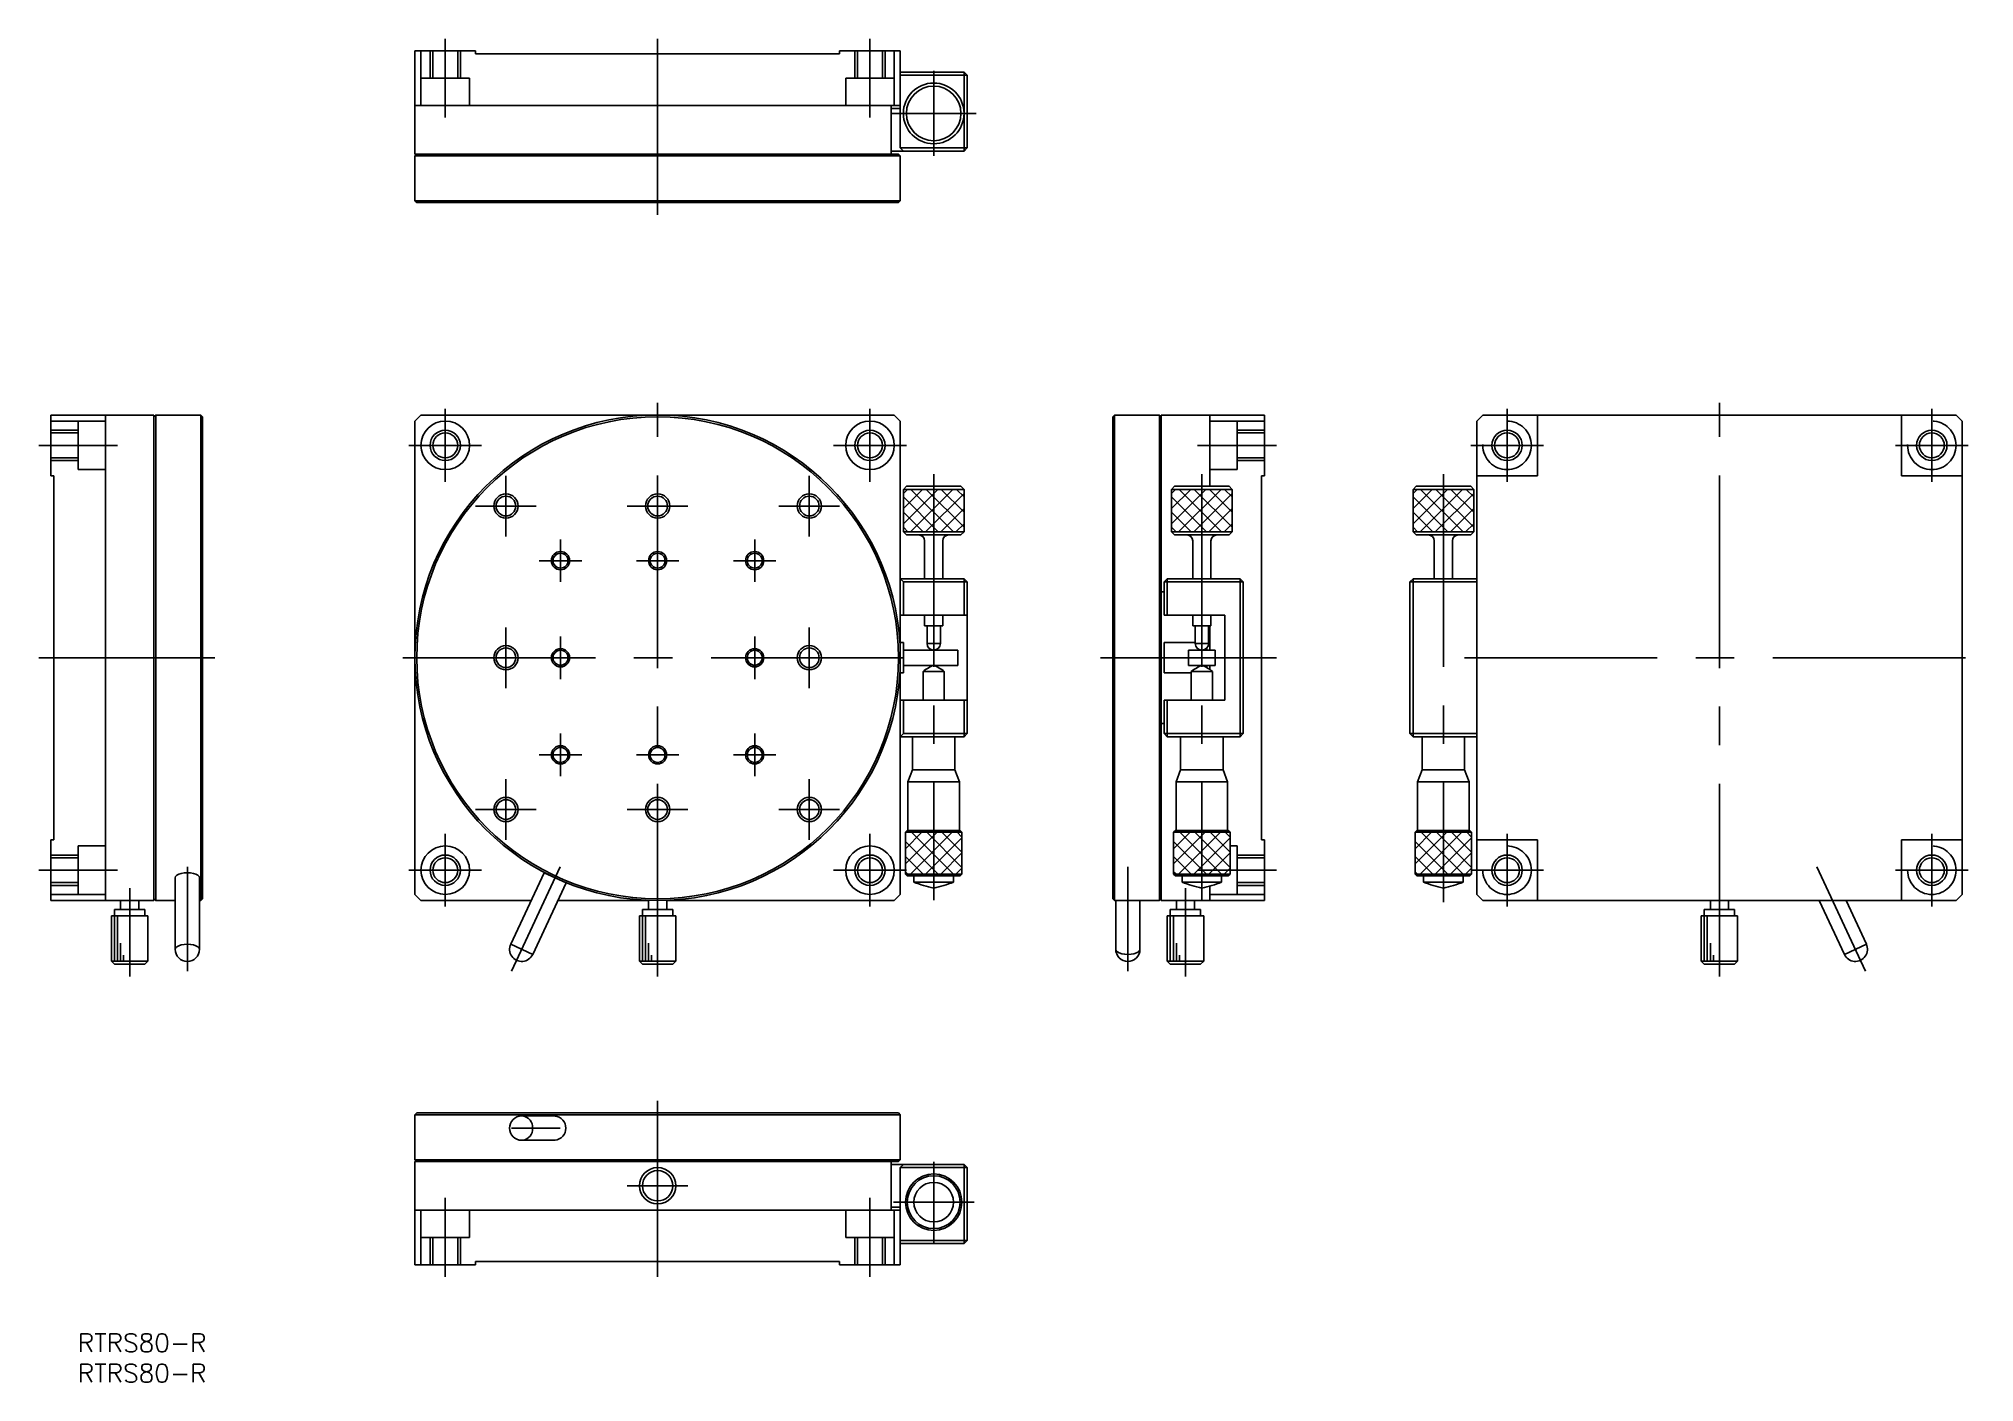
# Model space of a CAD drawing. Extents: x -102 to 217, y -119 to 102.
import ezdxf

# ---------------------------------------------------------------- set-up
doc = ezdxf.new("R2010")
doc.units = 0
doc.linetypes.add('CENTER', pattern=[50.8, 31.75, -6.35, 6.35, -6.35])
doc.linetypes.add('DASHED', pattern=[19.05, 12.7, -6.35])
doc.layers.get('0').update_dxf_attribs({"linetype": 'CONTINUOUS'})
doc.layers.add('CENTER', color=1, linetype='CENTER')
doc.styles.get("Standard").update_dxf_attribs({"font": 'txt.shx', "height": 3, "bigfont": 'bigfont.shx'})

msp = doc.modelspace()

# ---------------------------------------------------------------- linework, layer by layer
at = {"color": 7, "linetype": 'CONTINUOUS'}
for p, q in [((-30, 100), (-40, 100)), ((-40, 100), (-40, 83)), ((-39, 100), (-39, 91)), ((-30, 99.5), (-30, 100)), ((-30, 99.5), (30, 99.5)), ((40, 100), (30, 100)), ((30, 99.5), (30, 100)), ((39, 91), (39, 100)), ((40, 100), (40, 84)), ((40, 96.5), (50.5, 96.5)), ((51, 96), (40, 96)), ((50.5, 83.5), (50.5, 96.5)), ((51, 96), (50.5, 96.5)), ((51, 96), (51, 84)), ((40, 91), (-40, 91)), ((38.5, 83), (38.5, 91)), ((40, 90.5), (38.5, 90.5)), ((39.7, 83), (-40, 83)), ((-39.7, 83), (-40, 82.7)), ((50.5, 83.5), (38.5, 83.5)), ((40, 82.7), (39.7, 83)), ((40, 84), (40.5, 83.5)), ((40, 84), (51, 84)), ((50.5, 83.5), (51, 84)), ((40, 82.7), (-40, 82.7)), ((-40, 82.7), (-40, 75.3)), ((40, 75.3), (40, 82.7)), ((-40, 75.3), (40, 75.3)), ((-40, 75.3), (-39.7, 75)), ((39.7, 75), (-39.7, 75)), ((39.7, 75), (40, 75.3)), ((-100, 40), (-100, 30)), ((-88.48, 40), (-100, 40)), ((-91, 39), (-100, 39)), ((-91, 40), (-91, -40)), ((-83, 40), (-85.5, 40)), ((-83, 40), (-83, -40)), ((-82.7, 40), (-83, 39.7)), ((-82.7, 40), (-82.7, -40)), ((-75.3, 40), (-82.7, 40)), ((-75.3, -40), (-75.3, 40)), ((-75, 39.7), (-75.3, 40)), ((-75, 39.7), (-75, -39.7)), ((-39, 40), (-40, 39)), ((-40, 39), (-40, -39)), ((39, 40), (-39, 40)), ((40, 39), (39, 40)), ((40, 2.5), (40, 39)), ((75.3, 40), (75, 39.7)), ((75, -39.7), (75, 39.7)), ((75.3, 40), (75.3, -40)), ((82.7, 40), (75.3, 40)), ((82.7, -40), (82.7, 40)), ((83, 39.7), (82.7, 40)), ((83, -40), (83, 40)), ((85.5, 40), (83, 40)), ((100, 40), (88.48, 40)), ((91, 28.25), (91, 40)), ((100, 39), (91, 39)), ((100, 30), (100, 40)), ((136, 40), (135, 39)), ((135, -39), (135, 39)), ((136, 40), (214, 40)), ((145, 40), (145, 30)), ((205, 30), (205, 40)), ((215, 39), (214, 40)), ((215, 39), (215, -39)), ((-99.5, 30), (-100, 30)), ((-99.5, -30), (-99.5, 30)), ((99.5, 30), (99.5, -30)), ((99.5, 30), (100, 30)), ((145, 30), (135, 30)), ((215, 30), (205, 30)), ((41, 28.25), (40.5, 27.75)), ((41.16, 27.75), (40.5, 27.09)), ((43.66, 27.75), (40.5, 24.59)), ((46.16, 27.75), (40.5, 22.09)), ((50.5, 27.75), (40.5, 27.75)), ((40.5, 27.75), (40.5, 20.75)), ((46.25, 20.75), (40.5, 26.5)), ((41, 28.25), (50, 28.25)), ((48.66, 27.75), (41.66, 20.75)), ((48.75, 20.75), (41.75, 27.75)), ((50.5, 27.09), (44.16, 20.75)), ((50.5, 21.5), (44.25, 27.75)), ((50.5, 24), (46.75, 27.75)), ((50.5, 26.5), (49.25, 27.75)), ((50.5, 27.75), (50, 28.25)), ((50.5, 20.75), (50.5, 27.75)), ((85.2, 28.25), (84.7, 27.75)), ((85.36, 27.75), (84.7, 27.09)), ((87.86, 27.75), (84.7, 24.59)), ((90.36, 27.75), (84.7, 22.09)), ((94.7, 27.75), (84.7, 27.75)), ((84.7, 27.75), (84.7, 20.75)), ((90.45, 20.75), (84.7, 26.5)), ((85.2, 28.25), (94.2, 28.25)), ((92.86, 27.75), (85.86, 20.75)), ((92.95, 20.75), (85.95, 27.75)), ((94.7, 27.09), (88.36, 20.75)), ((94.7, 21.5), (88.45, 27.75)), ((94.7, 24), (90.95, 27.75)), ((94.7, 26.5), (93.45, 27.75)), ((94.7, 27.75), (94.2, 28.25)), ((94.7, 20.75), (94.7, 27.75)), ((125, 28.25), (124.5, 27.75)), ((125.16, 27.75), (124.5, 27.09)), ((127.66, 27.75), (124.5, 24.59)), ((130.16, 27.75), (124.5, 22.09)), ((134.5, 27.75), (124.5, 27.75)), ((124.5, 27.75), (124.5, 20.75)), ((130.25, 20.75), (124.5, 26.5)), ((125, 28.25), (134, 28.25)), ((132.66, 27.75), (125.66, 20.75)), ((132.75, 20.75), (125.75, 27.75)), ((134.5, 27.09), (128.16, 20.75)), ((134.5, 21.5), (128.25, 27.75)), ((134.5, 24), (130.75, 27.75)), ((134.5, 26.5), (133.25, 27.75)), ((134.5, 27.75), (134, 28.25)), ((134.5, 20.75), (134.5, 27.75)), ((43.75, 20.75), (40.5, 24)), ((50.5, 24.59), (46.66, 20.75)), ((87.95, 20.75), (84.7, 24)), ((94.7, 24.59), (90.86, 20.75)), ((127.75, 20.75), (124.5, 24)), ((134.5, 24.59), (130.66, 20.75)), ((41.25, 20.75), (40.5, 21.5)), ((40.5, 20.75), (50.5, 20.75)), ((40.5, 20.75), (41, 20.25)), ((50, 20.25), (41, 20.25)), ((44, 19.25), (44, 13)), ((47, 13), (47, 19.25)), ((50.5, 22.09), (49.16, 20.75)), ((50, 20.25), (50.5, 20.75)), ((85.45, 20.75), (84.7, 21.5)), ((84.7, 20.75), (94.7, 20.75)), ((84.7, 20.75), (85.2, 20.25)), ((94.2, 20.25), (85.2, 20.25)), ((88.2, 19.25), (88.2, 13)), ((91.2, 13), (91.2, 19.25)), ((94.7, 22.09), (93.36, 20.75)), ((94.2, 20.25), (94.7, 20.75)), ((125.25, 20.75), (124.5, 21.5)), ((124.5, 20.75), (134.5, 20.75)), ((124.5, 20.75), (125, 20.25)), ((134, 20.25), (125, 20.25)), ((128, 19.25), (128, 13)), ((131, 13), (131, 19.25)), ((134.5, 22.09), (133.16, 20.75)), ((134, 20.25), (134.5, 20.75)), ((40, 13), (40.5, 12.5)), ((40, 13), (50.5, 13)), ((50.5, 13), (51, 12.5)), ((50.5, 7), (50.5, 13)), ((84, 13), (83.5, 12.5)), ((84, 13), (84, 7)), ((84, 13), (96, 13)), ((96, 13), (96.5, 12.5)), ((96, -13), (96, 13)), ((124.5, 13), (124, 12.5)), ((124.5, 13), (124.5, -13)), ((124.5, 13), (135, 13)), ((40.5, 12.5), (40.5, 7)), ((51, 12.5), (40.5, 12.5)), ((51, 12.5), (51, -12.5)), ((83, 10.85), (83.5, 10.85)), ((83.5, 7), (83.5, 12.5)), ((96.5, 12.5), (83.5, 12.5)), ((96.5, 12.5), (96.5, -12.5)), ((124, -12.5), (124, 12.5)), ((135, 12.5), (124, 12.5)), ((51, 7), (40, 7)), ((44, 7), (44, 5.25)), ((47, 5.25), (47, 7)), ((83.5, 7), (93.5, 7)), ((88.2, 7), (88.2, 5.25)), ((91.2, 5.25), (91.2, 7)), ((93.5, 7), (93.5, -7)), ((47, 5.25), (44, 5.25)), ((44.4, 5.25), (44.4, 2.35)), ((46.6, 2.35), (46.6, 5.25)), ((91.2, 5.25), (88.2, 5.25)), ((88.6, 5.25), (88.6, 2.35)), ((90.8, 2.35), (90.8, 5.25)), ((91, 1.25), (91, 5.25)), ((40.5, 2.5), (39.92, 2.5)), ((40.5, 2.5), (40.5, -2.5)), ((49.5, 1.25), (40.5, 1.25)), ((46.6, 2.35), (44.4, 2.35)), ((49.5, 1.25), (49.5, -1.25)), ((88.6, 2.5), (83.5, 2.5)), ((83.5, 2.5), (83.5, -2.5)), ((91.9, 1.25), (87.5, 1.25)), ((87.5, 1.25), (87.5, -1.25)), ((90.8, 2.35), (88.6, 2.35)), ((90.5, 1.25), (90.5, 1.6)), ((91.9, -1.25), (91.9, 1.25)), ((40.5, -2.5), (39.92, -2.5)), ((40, -39), (40, -2.5)), ((49.5, -1.25), (40.5, -1.25)), ((43.75, -2.25), (47.25, -2.25)), ((43.75, -2.25), (43.75, -7)), ((47.25, -7), (47.25, -2.25)), ((83.5, -2.5), (87.95, -2.5)), ((87.5, -1.25), (91.9, -1.25)), ((87.95, -2.25), (91.45, -2.25)), ((87.95, -2.25), (87.95, -7)), ((90.5, -1.63), (90.5, -1.25)), ((91, -1.93), (91, -1.25)), ((91.45, -7), (91.45, -2.25)), ((40, -7), (51, -7)), ((40.5, -7), (40.5, -12.5)), ((50.5, -13), (50.5, -7)), ((83.5, -12.5), (83.5, -7)), ((93.5, -7), (83.5, -7)), ((84, -7), (84, -13)), ((40.5, -12.5), (40, -13)), ((40.5, -12.5), (51, -12.5)), ((51, -12.5), (50.5, -13)), ((83, -10.85), (83.5, -10.85)), ((83.5, -12.5), (84, -13)), ((83.5, -12.5), (96.5, -12.5)), ((96, -13), (96.5, -12.5)), ((124, -12.5), (124.5, -13)), ((124, -12.5), (135, -12.5)), ((50.5, -13), (40, -13)), ((42, -13), (42, -18.45)), ((49, -18.45), (49, -13)), ((96, -13), (84, -13)), ((86.2, -13), (86.2, -18.45)), ((93.2, -18.45), (93.2, -13)), ((135, -13), (124.5, -13)), ((126, -13), (126, -18.45)), ((133, -18.45), (133, -13)), ((42, -18.45), (41.25, -20.45)), ((42, -18.45), (49, -18.45)), ((49.75, -20.45), (49, -18.45)), ((86.2, -18.45), (85.45, -20.45)), ((86.2, -18.45), (93.2, -18.45)), ((93.95, -20.45), (93.2, -18.45)), ((126, -18.45), (125.25, -20.45)), ((126, -18.45), (133, -18.45)), ((133.75, -20.45), (133, -18.45)), ((41.25, -20.45), (49.75, -20.45)), ((41.25, -20.45), (41.25, -28.45)), ((49.75, -28.45), (49.75, -20.45)), ((85.45, -20.45), (93.95, -20.45)), ((85.45, -20.45), (85.45, -28.45)), ((93.95, -28.45), (93.95, -20.45)), ((125.25, -20.45), (133.75, -20.45)), ((125.25, -20.45), (125.25, -28.45)), ((133.75, -28.45), (133.75, -20.45)), ((41.15, -28.45), (40.85, -28.75)), ((41.15, -28.45), (49.85, -28.45)), ((50.15, -28.75), (49.85, -28.45)), ((85.35, -28.45), (85.05, -28.75)), ((85.35, -28.45), (94.05, -28.45)), ((94.35, -28.75), (94.05, -28.45)), ((125.15, -28.45), (124.85, -28.75)), ((125.15, -28.45), (133.85, -28.45)), ((134.15, -28.75), (133.85, -28.45)), ((-99.5, -30), (-100, -30)), ((-100, -30), (-100, -40)), ((43.56, -28.75), (40.85, -31.46)), ((46.06, -28.75), (40.85, -33.96)), ((40.85, -28.75), (50.15, -28.75)), ((40.85, -28.75), (40.85, -35.65)), ((46.25, -35.65), (40.85, -30.25)), ((48.56, -28.75), (41.66, -35.65)), ((48.75, -35.65), (41.85, -28.75)), ((50.15, -29.66), (44.16, -35.65)), ((50.15, -34.55), (44.35, -28.75)), ((50.15, -32.05), (46.85, -28.75)), ((50.15, -29.55), (49.35, -28.75)), ((50.15, -35.65), (50.15, -28.75)), ((87.76, -28.75), (85.05, -31.46)), ((90.26, -28.75), (85.05, -33.96)), ((85.05, -28.75), (94.35, -28.75)), ((85.05, -28.75), (85.05, -35.65)), ((90.45, -35.65), (85.05, -30.25)), ((92.76, -28.75), (85.86, -35.65)), ((92.95, -35.65), (86.05, -28.75)), ((94.35, -29.66), (88.36, -35.65)), ((94.35, -34.55), (88.55, -28.75)), ((94.35, -32.05), (91.05, -28.75)), ((94.35, -29.55), (93.55, -28.75)), ((94.35, -35.65), (94.35, -28.75)), ((99.5, -30), (100, -30)), ((100, -40), (100, -30)), ((127.56, -28.75), (124.85, -31.46)), ((130.06, -28.75), (124.85, -33.96)), ((124.85, -28.75), (134.15, -28.75)), ((124.85, -28.75), (124.85, -35.65)), ((130.25, -35.65), (124.85, -30.25)), ((132.56, -28.75), (125.66, -35.65)), ((132.75, -35.65), (125.85, -28.75)), ((134.15, -29.66), (128.16, -35.65)), ((134.15, -34.55), (128.35, -28.75)), ((134.15, -32.05), (130.85, -28.75)), ((134.15, -29.55), (133.35, -28.75)), ((134.15, -35.65), (134.15, -28.75)), ((135, -30), (145, -30)), ((145, -30), (145, -40)), ((205, -30), (215, -30)), ((205, -40), (205, -30)), ((43.75, -35.65), (40.85, -32.75)), ((50.15, -32.16), (46.66, -35.65)), ((50.15, -34.66), (49.16, -35.65)), ((87.95, -35.65), (85.05, -32.75)), ((94.35, -32.16), (90.86, -35.65)), ((94.35, -34.66), (93.36, -35.65)), ((127.75, -35.65), (124.85, -32.75)), ((134.15, -32.16), (130.66, -35.65)), ((134.15, -34.66), (133.16, -35.65)), ((-79.5, -36.25), (-79.5, -48.03)), ((-75.5, -48.03), (-75.5, -36.25)), ((-18.72, -35.41), (-24.21, -47.19)), ((-20.59, -48.88), (-15.09, -37.1)), ((-15.09, -37.1), (-18.72, -35.41)), ((41.25, -35.65), (40.85, -35.25)), ((40.85, -35.65), (50.15, -35.65)), ((40.85, -35.65), (41.15, -35.95)), ((41.15, -35.95), (49.85, -35.95)), ((42.25, -35.95), (42.25, -36.95)), ((42.25, -36.95), (48.76, -36.95)), ((48.76, -36.95), (48.76, -35.95)), ((49.85, -35.95), (50.15, -35.65)), ((85.45, -35.65), (85.05, -35.25)), ((85.05, -35.65), (94.35, -35.65)), ((85.05, -35.65), (85.35, -35.95)), ((85.35, -35.95), (94.05, -35.95)), ((86.44, -35.95), (86.44, -36.95)), ((86.44, -36.95), (92.95, -36.95)), ((91, -40), (91, -37.65)), ((92.95, -36.95), (92.95, -35.95)), ((94.05, -35.95), (94.35, -35.65)), ((125.25, -35.65), (124.85, -35.25)), ((124.85, -35.65), (134.15, -35.65)), ((124.85, -35.65), (125.15, -35.95)), ((125.15, -35.95), (133.85, -35.95)), ((126.25, -35.95), (126.25, -36.95)), ((126.25, -36.95), (132.76, -36.95)), ((132.76, -36.95), (132.76, -35.95)), ((133.85, -35.95), (134.15, -35.65)), ((-100, -39), (-91, -39)), ((-100, -40), (-88.5, -40)), ((-88.5, -40), (-88.5, -41.5)), ((-85.5, -40), (-83, -40)), ((-85.5, -41.5), (-85.5, -40)), ((-83, -39.7), (-82.7, -40)), ((-82.7, -40), (-79.5, -40)), ((-75.5, -40), (-75.3, -40)), ((-75.3, -40), (-75, -39.7)), ((-40, -39), (-39, -40)), ((-39, -40), (-20.86, -40)), ((-16.45, -40), (-1.5, -40)), ((-1.5, -39.97), (-1.5, -41.5)), ((1.5, -41.5), (1.5, -39.97)), ((1.5, -40), (39, -40)), ((39, -40), (40, -39)), ((75, -39.7), (75.3, -40)), ((75.3, -40), (82.7, -40)), ((75.5, -40), (75.5, -48.03)), ((79.5, -48.03), (79.5, -40)), ((82.7, -40), (83, -39.7)), ((83, -40), (85.5, -40)), ((85.5, -40), (85.5, -41.5)), ((88.5, -40), (100, -40)), ((88.5, -41.5), (88.5, -40)), ((91, -39), (100, -39)), ((135, -39), (136, -40)), ((214, -40), (136, -40)), ((173.5, -40), (173.5, -41.5)), ((176.5, -41.5), (176.5, -40)), ((191.45, -40), (195.59, -48.88)), ((199.21, -47.19), (195.86, -40)), ((214, -40), (215, -39)), ((-84, -42.5), (-90, -42.5)), ((-90, -42.5), (-90, -50)), ((-84.5, -41.5), (-89.5, -41.5)), ((-89.5, -41.5), (-89.5, -42.5)), ((-89.5, -50), (-89.5, -42.5)), ((-89, -50), (-89, -42.5)), ((-84.5, -42.5), (-84.5, -41.5)), ((-84, -50), (-84, -42.5)), ((3, -42.5), (-3, -42.5)), ((-3, -42.5), (-3, -50)), ((2.5, -41.5), (-2.5, -41.5)), ((-2.5, -41.5), (-2.5, -42.5)), ((-2.5, -50), (-2.5, -42.5)), ((-2, -50), (-2, -42.5)), ((2.5, -42.5), (2.5, -41.5)), ((3, -50), (3, -42.5)), ((90, -42.5), (84, -42.5)), ((84, -42.5), (84, -50)), ((89.5, -41.5), (84.5, -41.5)), ((84.5, -41.5), (84.5, -42.5)), ((84.5, -50), (84.5, -42.5)), ((85, -50), (85, -42.5)), ((89.5, -42.5), (89.5, -41.5)), ((90, -50), (90, -42.5)), ((178, -42.5), (172, -42.5)), ((172, -42.5), (172, -50)), ((177.5, -41.5), (172.5, -41.5)), ((172.5, -41.5), (172.5, -42.5)), ((172.5, -50), (172.5, -42.5)), ((173, -50), (173, -42.5)), ((177.5, -42.5), (177.5, -41.5)), ((178, -50), (178, -42.5)), ((-88.5, -50), (-88.5, -47)), ((-24.21, -47.19), (-20.59, -48.88)), ((-1.5, -50), (-1.5, -47)), ((85.5, -50), (85.5, -47)), ((173.5, -50), (173.5, -47)), ((195.59, -48.88), (199.21, -47.19)), ((-90, -50), (-84, -50)), ((-90, -50), (-89.5, -50.5)), ((-84.5, -50.5), (-89.5, -50.5)), ((-88, -50), (-88, -49)), ((-84.5, -50.5), (-84, -50)), ((-3, -50), (3, -50)), ((-3, -50), (-2.5, -50.5)), ((2.5, -50.5), (-2.5, -50.5)), ((-1, -50), (-1, -49)), ((2.5, -50.5), (3, -50)), ((84, -50), (90, -50)), ((84, -50), (84.5, -50.5)), ((89.5, -50.5), (84.5, -50.5)), ((86, -50), (86, -49)), ((89.5, -50.5), (90, -50)), ((172, -50), (178, -50)), ((172, -50), (172.5, -50.5)), ((177.5, -50.5), (172.5, -50.5)), ((174, -50), (174, -49)), ((177.5, -50.5), (178, -50)), ((-39.7, -75), (-40, -75.3)), ((40, -75.3), (-40, -75.3)), ((-40, -75.3), (-40, -82.7)), ((-39.7, -75), (39.7, -75)), ((-16.9, -75.5), (-22.4, -75.5)), ((40, -75.3), (39.7, -75)), ((40, -82.7), (40, -75.3)), ((-22.4, -79.5), (-16.9, -79.5)), ((-40, -82.7), (40, -82.7)), ((-40, -82.7), (-39.7, -83)), ((39.7, -83), (40, -82.7)), ((-40, -83), (39.7, -83)), ((-40, -83), (-40, -100)), ((38.5, -83), (38.5, -91)), ((38.5, -83.5), (50.5, -83.5)), ((40.5, -83.5), (40, -84)), ((51, -84), (40, -84)), ((40, -84), (40, -100)), ((51, -84), (50.5, -83.5)), ((50.5, -96.5), (50.5, -83.5)), ((51, -84), (51, -96)), ((-40, -91), (40, -91)), ((-39, -91), (-39, -100)), ((40, -90.5), (38.5, -90.5)), ((39, -100), (39, -91)), ((40, -96), (51, -96)), ((50.5, -96.5), (40, -96.5)), ((51, -96), (50.5, -96.5)), ((-40, -100), (-30, -100)), ((-30, -99.5), (-30, -100)), ((30, -99.5), (-30, -99.5)), ((30, -99.5), (30, -100)), ((30, -100), (40, -100))]:
    msp.add_line(p, q, dxfattribs=at)
at = {"color": 3, "linetype": 'DASHED'}
for p, q in [((-37.5, 95.5), (-37.5, 100)), ((-37.05, 95.5), (-37.05, 100)), ((-32.95, 95.5), (-32.95, 100)), ((-32.5, 95.5), (-32.5, 100)), ((32.5, 95.5), (32.5, 100)), ((32.95, 95.5), (32.95, 100)), ((37.05, 95.5), (37.05, 100)), ((37.5, 95.5), (37.5, 100)), ((-39, 95.5), (-31, 95.5)), ((-31, 91), (-31, 95.5)), ((39, 95.5), (31, 95.5)), ((31, 91), (31, 95.5)), ((-95.5, 31), (-95.5, 39)), ((95.5, 39), (95.5, 31)), ((-95.5, 37.5), (-100, 37.5)), ((-95.5, 37.05), (-100, 37.05)), ((95.5, 37.5), (100, 37.5)), ((95.5, 37.05), (100, 37.05)), ((-95.5, 32.95), (-100, 32.95)), ((-95.5, 32.5), (-100, 32.5)), ((95.5, 32.95), (100, 32.95)), ((95.5, 32.5), (100, 32.5)), ((-91, 31), (-95.5, 31)), ((91, 31), (95.5, 31)), ((-95.5, -31), (-95.5, -39)), ((-91, -31), (-95.5, -31)), ((94.35, -31), (95.5, -31)), ((95.5, -39), (95.5, -31)), ((-95.5, -32.5), (-100, -32.5)), ((-95.5, -32.95), (-100, -32.95)), ((95.5, -32.5), (100, -32.5)), ((95.5, -32.95), (100, -32.95)), ((-95.5, -37.05), (-100, -37.05)), ((-95.5, -37.5), (-100, -37.5)), ((95.5, -37.05), (100, -37.05)), ((95.5, -37.5), (100, -37.5)), ((-31, -91), (-31, -95.5)), ((31, -91), (31, -95.5)), ((-39, -95.5), (-31, -95.5)), ((-37.5, -95.5), (-37.5, -100)), ((-37.05, -95.5), (-37.05, -100)), ((-32.95, -95.5), (-32.95, -100)), ((-32.5, -95.5), (-32.5, -100)), ((39, -95.5), (31, -95.5)), ((32.5, -95.5), (32.5, -100)), ((32.95, -95.5), (32.95, -100)), ((37.05, -95.5), (37.05, -100)), ((37.5, -95.5), (37.5, -100))]:
    msp.add_line(p, q, dxfattribs=at)
at = {"color": 7, "linetype": 'CONTINUOUS', "flags": 128}
for points in [[(-85.5, 40), (-85.58, 40), (-85.83, 39.99), (-86.2, 39.98), (-86.67, 39.97), (-87.17, 39.97), (-87.66, 39.98), (-88.07, 39.99), (-88.35, 39.99), (-88.49, 40), (-88.48, 40)], [(-77.5, -35.41), (-78.02, -35.44), (-78.5, -35.52), (-78.91, -35.65), (-79.23, -35.83), (-79.43, -36.03), (-79.5, -36.25)], [(-75.5, -36.25), (-75.57, -36.03), (-75.77, -35.83), (-76.09, -35.65), (-76.5, -35.52), (-76.98, -35.44), (-77.5, -35.41)], [(85.5, -40), (85.58, -40), (85.83, -39.99), (86.2, -39.98), (86.67, -39.97), (87.17, -39.97), (87.66, -39.98), (88.07, -39.99), (88.35, -39.99), (88.49, -40), (88.48, -40)], [(-79.5, -48.03), (-79.43, -47.82), (-79.23, -47.61), (-78.91, -47.44), (-78.5, -47.3), (-78.02, -47.22), (-77.5, -47.19), (-76.98, -47.22), (-76.5, -47.3), (-76.09, -47.44), (-75.77, -47.61), (-75.57, -47.82), (-75.5, -48.03)], [(75.5, -48.03), (75.57, -48.25), (75.77, -48.46), (76.09, -48.63), (76.5, -48.77), (76.98, -48.85), (77.5, -48.88)], [(77.5, -48.88), (78.02, -48.85), (78.5, -48.77), (78.91, -48.63), (79.23, -48.46), (79.43, -48.25), (79.5, -48.03)]]:
    msp.add_lwpolyline(points, dxfattribs=at)
at = {"color": 7, "linetype": 'CONTINUOUS'}
for centre, radius in [((45.5, 89.7), 5), ((45.5, 89.7), 4.5), ((0, 0), 40), ((0, 0), 39.7), ((-35, 35), 4), ((35, 35), 4), ((-35, 35), 2.05), ((35, 35), 2.05), ((140, 35), 2.05), ((210, 35), 2.05), ((-25, 25), 1.62), ((0, 25), 1.62), ((25, 25), 1.62), ((-16, 16), 1.23), ((0, 16), 1.23), ((16, 16), 1.23), ((-25, 0), 1.62), ((-16, 0), 1.23), ((16, 0), 1.23), ((25, 0), 1.62), ((-16, -16), 1.23), ((0, -16), 1.23), ((16, -16), 1.23), ((-25, -25), 1.62), ((0, -25), 1.62), ((25, -25), 1.62), ((-35, -35), 4), ((35, -35), 4), ((-35, -35), 2.05), ((35, -35), 2.05), ((140, -35), 2.05), ((210, -35), 2.05), ((0, -87), 3), ((0, -87), 2.5), ((45.5, -89.7), 4.65), ((45.5, -89.7), 4.35), ((45.5, -89.7), 3.26)]:
    msp.add_circle(centre, radius, dxfattribs=at)
at = {"color": 3, "linetype": 'DASHED'}
for centre in [(140, 35), (210, 35), (140, -35), (210, -35)]:
    msp.add_circle(centre, 4, dxfattribs=at)
at = {"color": 3, "linetype": 'CONTINUOUS'}
for centre, radius in [((-35, 35), 2.5), ((35, 35), 2.5), ((140, 35), 2.5), ((210, 35), 2.5), ((-25, 25), 2), ((0, 25), 2), ((25, 25), 2), ((-16, 16), 1.5), ((0, 16), 1.5), ((16, 16), 1.5), ((-25, 0), 2), ((-16, 0), 1.5), ((16, 0), 1.5), ((25, 0), 2), ((-16, -16), 1.5), ((0, -16), 1.5), ((16, -16), 1.5), ((-25, -25), 2), ((0, -25), 2), ((25, -25), 2), ((-35, -35), 2.5), ((35, -35), 2.5), ((140, -35), 2.5), ((210, -35), 2.5)]:
    msp.add_circle(centre, radius, dxfattribs=at)
at = {"color": 7, "linetype": 'CONTINUOUS'}
for centre, radius, start, end in [((87, 79.97), 40, 267.851, 272.1228), ((43, 19.25), 1, 0, 90), ((48, 19.25), 1, 90, 180), ((87.2, 19.25), 1, 0, 90), ((92.2, 19.25), 1, 90, 180), ((127, 19.25), 1, 0, 90), ((132, 19.25), 1, 90, 180), ((45.5, 2.35), 1.1, 180, 0), ((89.7, 2.35), 1.1, 180, 0), ((48.56, -8.64), 8, 112.5079, 126.9818), ((42.44, -8.64), 8, 53.0182, 67.4921), ((92.76, -8.64), 8, 112.5079, 126.9818), ((86.64, -8.64), 8, 53.0182, 67.4921), ((48.25, -23.2), 15, 246.4046, 259.4394), ((42.75, -23.2), 15, 280.5606, 293.5954), ((92.45, -23.2), 15, 246.4046, 259.4394), ((86.95, -23.2), 15, 280.5606, 293.5954), ((132.25, -23.2), 15, 246.4046, 259.4394), ((126.75, -23.2), 15, 280.5606, 293.5954), ((-87, -79.97), 40, 87.851, 92.1228), ((-22.4, -48.03), 2, 155, 335), ((197.4, -48.03), 2, 205, 25), ((-77.5, -48.03), 2, 180, 0), ((77.5, -48.03), 2, 180, 0), ((-22.4, -77.5), 2, 90, 270), ((-22.51, -77.4), 1.92, 357.0953, 81.7258), ((-17.13, -77.5), 2.01, 276.3984, 83.6016), ((-22.51, -77.6), 1.92, 278.2742, 2.9047)]:
    msp.add_arc(centre, radius, start, end, dxfattribs=at)
at = {"layer": 'CENTER', "color": 1, "linetype": 'CENTER'}
for p, q in [((-35, 102), (-35, 89)), ((0, 73), (0, 102)), ((35, 102), (35, 89)), ((45.5, 96.7), (45.5, 82.7)), ((38.5, 89.7), (52.5, 89.7)), ((0, -52.5), (0, 42)), ((175, -52.5), (175, 42)), ((-35, 29), (-35, 41)), ((35, 29), (35, 41)), ((140, 29), (140, 41)), ((210, 29), (210, 41)), ((-102, 35), (-89, 35)), ((-41, 35), (-29, 35)), ((29, 35), (41, 35)), ((102, 35), (89, 35)), ((134, 35), (146, 35)), ((204, 35), (216, 35)), ((-25, 30), (-25, 20)), ((25, 30), (25, 20)), ((45.5, 30.25), (45.5, -39.95)), ((89.7, 30.25), (89.7, -39.95)), ((129.5, 30.25), (129.5, -40.25)), ((-30, 25), (-20, 25)), ((-5, 25), (5, 25)), ((20, 25), (30, 25)), ((-16, 19.5), (-16, 12.5)), ((16, 19.5), (16, 12.5)), ((-19.5, 16), (-12.5, 16)), ((-3.5, 16), (3.5, 16)), ((12.5, 16), (19.5, 16)), ((-25, 5), (-25, -5)), ((-16, 3.5), (-16, -3.5)), ((16, 3.5), (16, -3.5)), ((25, 5), (25, -5)), ((-73, 0), (-102, 0)), ((-42, 0), (42, 0)), ((73, 0), (102, 0)), ((133, 0), (217, 0)), ((-16, -12.5), (-16, -19.5)), ((16, -12.5), (16, -19.5)), ((-19.5, -16), (-12.5, -16)), ((-3.5, -16), (3.5, -16)), ((12.5, -16), (19.5, -16)), ((-25, -20), (-25, -30)), ((25, -20), (25, -30)), ((-30, -25), (-20, -25)), ((-5, -25), (5, -25)), ((20, -25), (30, -25)), ((-35, -41), (-35, -29)), ((35, -41), (35, -29)), ((140, -41), (140, -29)), ((210, -41), (210, -29)), ((-102, -35), (-89, -35)), ((-77.5, -34.44), (-77.5, -51.66)), ((-41, -35), (-29, -35)), ((-16.06, -34.44), (-24.09, -51.66)), ((29, -35), (41, -35)), ((77.5, -51.66), (77.5, -34.44)), ((102, -35), (89, -35)), ((134, -35), (146, -35)), ((191.06, -34.44), (199.09, -51.66)), ((204, -35), (216, -35)), ((-87, -52.5), (-87, -37.97)), ((87, -52.5), (87, -37.97)), ((0, -102), (0, -73)), ((-24.09, -77.5), (-16.06, -77.5)), ((45.5, -83.05), (45.5, -96.35)), ((-35, -102), (-35, -89)), ((-5, -87), (5, -87)), ((35, -102), (35, -89)), ((38.85, -89.7), (52.15, -89.7))]:
    msp.add_line(p, q, dxfattribs=at)

# ---------------------------------------------------------------- texts
at = {"color": 7, "linetype": 'CONTINUOUS'}
for p in [(-95.55, -114.38), (-95.55, -119.38)]:
    msp.add_text('RTRS80-R', height=3, dxfattribs=at).set_placement(p)

doc.saveas('drawing.dxf')
